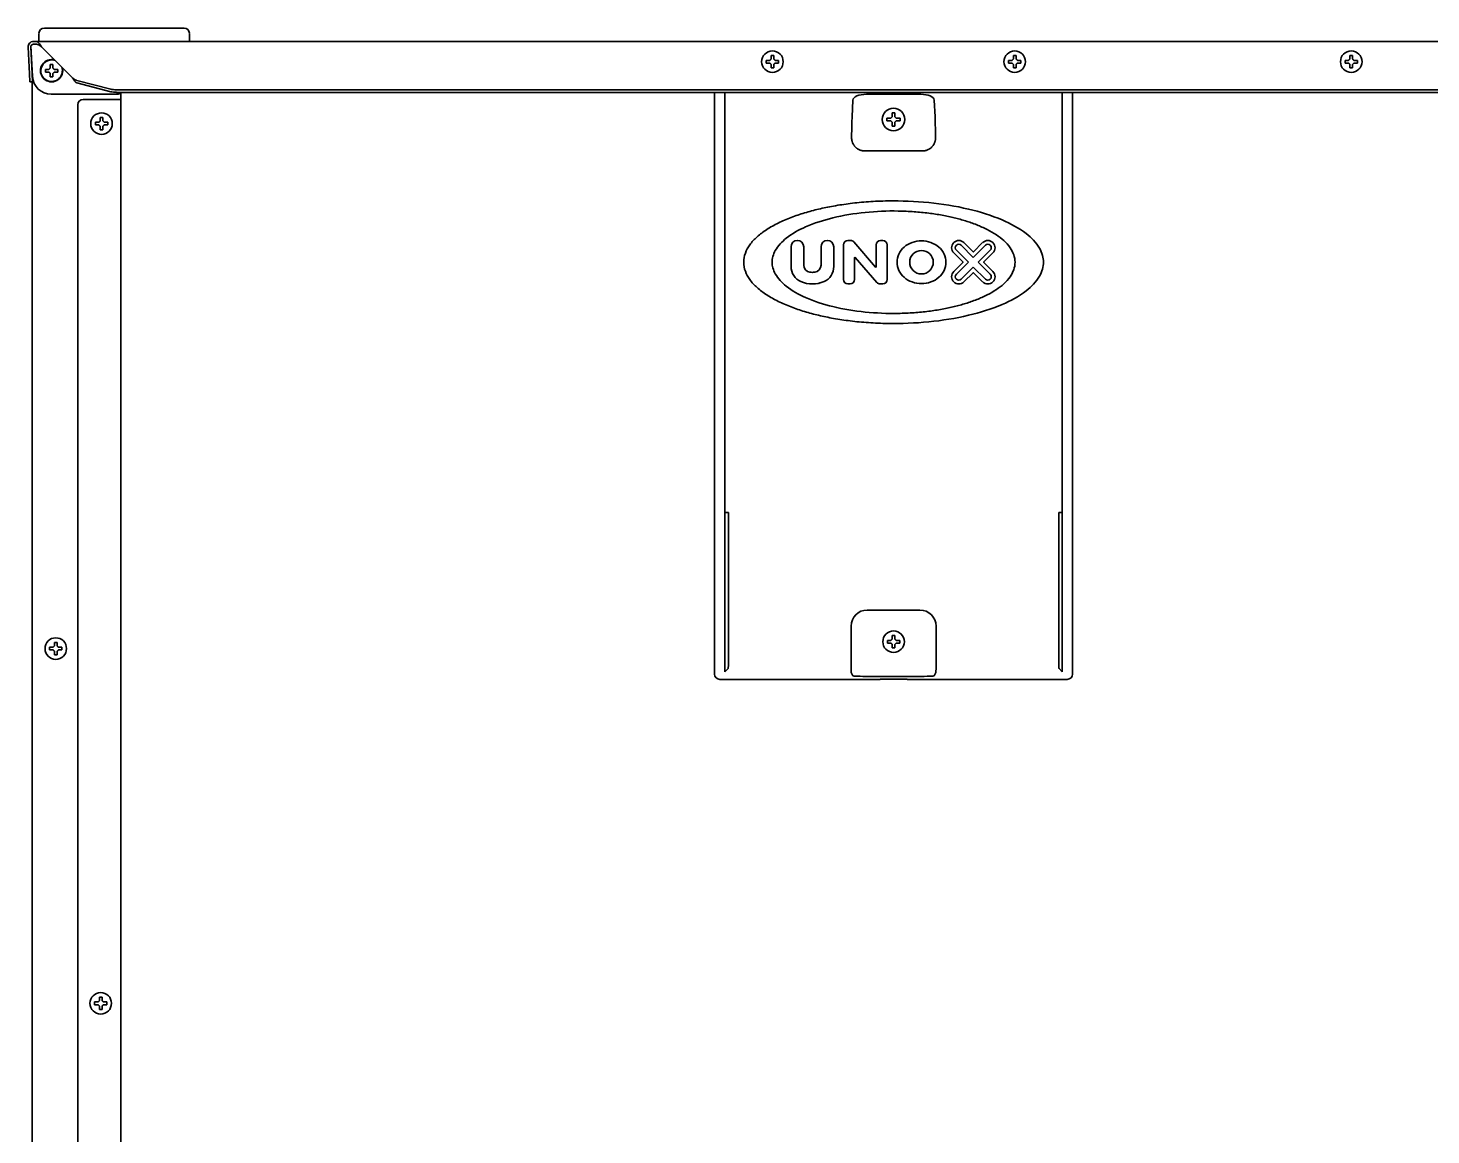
# Model space of a CAD drawing. Extents: x 5819 to 10669, y -850 to 3566.
# Drawn here: x 5819 to 6340, y 1682 to 2093 of the extents above; entities that cross this region are included whole.
import ezdxf

# ---------------------------------------------------------------- set-up
doc = ezdxf.new("R2010")
doc.units = 0
doc.header["$LTSCALE"] = 5
doc.layers.add('1', color=7, linetype='CONTINUOUS', true_color=0xffffff)

msp = doc.modelspace()

# ---------------------------------------------------------------- linework, layer by layer
at = {"layer": '1', "color": 7, "linetype": 'Continuous', "lineweight": 35}
for p, q in [((5823.07, 2088.33), (5823.13, 2091.36)), ((5825.13, 2093.33), (5830.12, 2093.33)), ((5830.12, 2093.33), (5872.02, 2093.33)), ((5872.02, 2093.33), (5877.02, 2093.33)), ((5879.02, 2091.36), (5879.07, 2088.33)), ((5819.08, 2086.22), (5819.59, 2076.32)), ((5820.07, 2086.27), (5820.59, 2076.37)), ((5820.13, 2086.66), (5820.72, 2075.37)), ((5822.07, 2088.33), (5821.07, 2088.33)), ((5822.07, 2087.33), (5821.07, 2087.33)), ((5822.07, 2088.33), (6679.07, 2088.33)), ((5835.54, 2074.86), (5824.07, 2086.33)), ((6093.27, 2080.83), (6093.27, 2081.33)), ((6093.27, 2080.33), (6093.27, 2080.83)), ((6097.87, 2081.33), (6097.87, 2080.83)), ((6097.87, 2080.83), (6097.87, 2080.33)), ((6183.27, 2080.83), (6183.27, 2081.33)), ((6183.27, 2080.33), (6183.27, 2080.83)), ((6187.87, 2081.33), (6187.87, 2080.83)), ((6187.87, 2080.83), (6187.87, 2080.33)), ((6308.27, 2080.83), (6308.27, 2081.33)), ((6308.27, 2080.33), (6308.27, 2080.83)), ((6312.87, 2081.33), (6312.87, 2080.83)), ((6312.87, 2080.83), (6312.87, 2080.33)), ((5819.75, 2073.33), (5819.59, 2076.32)), ((5820.59, 2076.37), (5820.75, 2073.38)), ((5825.52, 2077.48), (5825.52, 2077.98)), ((5825.52, 2076.98), (5825.52, 2077.48)), ((5830.12, 2077.98), (5830.12, 2077.48)), ((5830.12, 2077.48), (5830.12, 2076.98)), ((5819.75, 2073.33), (5820.75, 2073.38)), ((5820.57, 1373.93), (5820.57, 2073.36)), ((5837.2, 2073.89), (5849.79, 2070.64)), ((5837.2, 2072.93), (5849.79, 2069.67)), ((5851.91, 2070.41), (6649.23, 2070.41)), ((5851.91, 2069.44), (6649.23, 2069.44)), ((5853.57, 2069.44), (5853.57, 1394.13)), ((6074.07, 2069.44), (6074.07, 1853.32)), ((6077.92, 2069.44), (6077.92, 1913.39)), ((6203.23, 2069.44), (6203.23, 1913.39)), ((6207.07, 2069.44), (6207.07, 1853.32)), ((5827.7, 2068.73), (5852.08, 2068.73)), ((5837.57, 1396.13), (5837.57, 2064.83)), ((5839.57, 2066.83), (5852.57, 2066.83)), ((5853.57, 2066.83), (5852.57, 2066.83)), ((6125.17, 2060.37), (6125.47, 2066.57)), ((6150.68, 2068.71), (6130.47, 2068.71)), ((6155.68, 2066.57), (6155.97, 2060.37)), ((6138.07, 2059.83), (6139.57, 2059.83)), ((6138.07, 2059.33), (6138.07, 2059.83)), ((6138.07, 2058.83), (6138.07, 2059.33)), ((6139.57, 2058.83), (6138.07, 2058.83)), ((6139.57, 2059.83), (6140.07, 2060.33)), ((6140.07, 2058.33), (6139.57, 2058.83)), ((6140.07, 2060.33), (6140.07, 2061.83)), ((6140.07, 2061.83), (6141.07, 2061.83)), ((6141.07, 2061.83), (6141.07, 2060.33)), ((6141.07, 2060.33), (6141.57, 2059.83)), ((6141.57, 2058.83), (6141.07, 2058.33)), ((6141.57, 2059.83), (6143.07, 2059.83)), ((6143.07, 2058.83), (6141.57, 2058.83)), ((6143.07, 2059.83), (6143.07, 2059.33)), ((6143.07, 2059.33), (6143.07, 2058.83)), ((5844.07, 2057.83), (5844.07, 2058.33)), ((5844.07, 2057.33), (5844.07, 2057.83)), ((5848.67, 2058.33), (5848.67, 2057.83)), ((5848.67, 2057.83), (5848.67, 2057.33)), ((6140.07, 2056.83), (6140.07, 2058.33)), ((6141.07, 2056.83), (6140.07, 2056.83)), ((6141.07, 2058.33), (6141.07, 2056.83)), ((6151.25, 2047.65), (6129.9, 2047.65)), ((6102.48, 2012.05), (6102.48, 2004.7)), ((6107.19, 2005.29), (6107.19, 2012.05)), ((6113.65, 2012.05), (6113.65, 2005.29)), ((6118.36, 2004.7), (6118.36, 2012.05)), ((6122, 2012.79), (6122, 1999.87)), ((6124.55, 2014.4), (6123.61, 2014.4)), ((6133.88, 2004.52), (6125.77, 2013.85)), ((6134.11, 2012.79), (6134.11, 2004.61)), ((6136.53, 2014.4), (6135.73, 2014.4)), ((6138.15, 1999.87), (6138.15, 2012.79)), ((6165.71, 2012.62), (6170.18, 2008.14)), ((6170.09, 2010.23), (6166.7, 2013.61)), ((6170.18, 2008.14), (6174.66, 2012.62)), ((6173.66, 2013.61), (6170.28, 2010.23)), ((6126.04, 1999.87), (6126.04, 2008.05)), ((6126.27, 2008.14), (6134.38, 1998.81)), ((6162.9, 2009.81), (6166.28, 2006.42)), ((6168.37, 2006.33), (6163.89, 2010.8)), ((6163.89, 2001.85), (6168.37, 2006.33)), ((6176.48, 2010.8), (6172, 2006.33)), ((6172, 2006.33), (6176.48, 2001.85)), ((6174.09, 2006.42), (6177.47, 2009.81)), ((6166.28, 2006.23), (6162.9, 2002.85)), ((6170.18, 2004.51), (6165.71, 2000.03)), ((6166.7, 1999.04), (6170.09, 2002.42)), ((6174.66, 2000.03), (6170.18, 2004.51)), ((6170.28, 2002.42), (6173.66, 1999.04)), ((6177.47, 2002.85), (6174.09, 2006.23)), ((6123.61, 1998.25), (6124.42, 1998.25)), ((6135.6, 1998.25), (6136.53, 1998.25)), ((6077.92, 1913.39), (6077.92, 1854.17)), ((6079.23, 1913.39), (6077.92, 1913.39)), ((6079.23, 1858.87), (6079.23, 1913.39)), ((6201.91, 1858.87), (6201.91, 1913.39)), ((6201.91, 1913.39), (6203.23, 1913.39)), ((6203.23, 1913.39), (6203.23, 1854.17)), ((6130.79, 1877.11), (6150.36, 1877.11)), ((6124.79, 1858.87), (6124.79, 1871.11)), ((6156.36, 1871.11), (6156.36, 1858.87)), ((6138.27, 1865.33), (6138.27, 1865.83)), ((6142.87, 1865.83), (6142.87, 1865.33)), ((5827.07, 1862.78), (5827.07, 1863.28)), ((5827.07, 1862.28), (5827.07, 1862.78)), ((5831.67, 1863.28), (5831.67, 1862.78)), ((5831.67, 1862.78), (5831.67, 1862.28)), ((6138.27, 1864.83), (6138.27, 1865.33)), ((6142.87, 1865.33), (6142.87, 1864.83)), ((6077.92, 1854.17), (6079.11, 1855.37)), ((6203.23, 1854.17), (6202.03, 1855.37)), ((6134.24, 1851.33), (6076.07, 1851.33)), ((6125.47, 1852.67), (6124.87, 1853.87)), ((6149.68, 1852.43), (6131.47, 1852.43)), ((6144.07, 1851.4), (6137.07, 1851.4)), ((6205.07, 1851.33), (6146.9, 1851.33)), ((6156.27, 1853.87), (6155.68, 1852.67)), ((5843.77, 1730.98), (5843.77, 1731.48)), ((5843.77, 1730.48), (5843.77, 1730.98)), ((5848.37, 1731.48), (5848.37, 1730.98)), ((5848.37, 1730.98), (5848.37, 1730.48))]:
    msp.add_line(p, q, dxfattribs=at)
for centre, radius in [((6095.57, 2080.83), 4), ((6185.57, 2080.83), 4), ((6310.57, 2080.83), 4), ((5846.37, 2057.83), 4), ((6150.94, 2006.33), 4.37), ((5829.37, 1862.78), 4), ((6140.57, 1865.33), 4), ((5846.07, 1730.98), 4)]:
    msp.add_circle(centre, radius, dxfattribs=at)
for centre, radius, start, end in [((5825.13, 2091.33), 2, 90, 179), ((5877.02, 2091.33), 2, 1, 90), ((5821.07, 2086.33), 2, 90, 183), ((5821.07, 2086.33), 1, 90, 183), ((5827.82, 2077.48), 4.13, 74.0475, 0), ((5827.82, 2077.48), 4, 70.6332, 180), ((5827.82, 2077.48), 4, 180, 19.3612), ((5827.82, 2077.48), 4.13, 0, 15.9581), ((5839.57, 2064.83), 2, 90, 180), ((6140.57, 2059.33), 4.2, 0, 180), ((6140.57, 2059.33), 4.2, 180, 0), ((6104.84, 2012.05), 2.36, 0, 180), ((6116.01, 2012.05), 2.36, 0, 180), ((6123.61, 2012.79), 1.62, 90, 180), ((6124.55, 2012.79), 1.62, 41, 90), ((6135.73, 2012.79), 1.62, 90, 180), ((6136.53, 2012.79), 1.62, 0, 90), ((6164.8, 2011.71), 2.69, 45, 225), ((6164.8, 2011.71), 1.29, 45, 225), ((6175.57, 2011.71), 2.69, 315, 135), ((6175.57, 2011.71), 1.29, 315, 135), ((6126.17, 2008.05), 0.135, 41, 180), ((6166.19, 2006.33), 0.135, 315, 45), ((6170.18, 2010.32), 0.135, 225, 315), ((6174.18, 2006.33), 0.135, 135, 225), ((6108.54, 2004.7), 6.06, 180, 246.4218), ((6109.88, 2005.29), 2.69, 180, 262.3377), ((6110.42, 2009.29), 6.73, 262.3377, 277.6623), ((6110.96, 2005.29), 2.69, 277.6623, 0), ((6112.31, 2004.7), 6.06, 293.5782, 0), ((6133.98, 2004.61), 0.135, 221, 0), ((6164.8, 2000.94), 2.69, 135, 315), ((6164.8, 2000.94), 1.29, 135, 315), ((6170.18, 2002.33), 0.135, 45, 135), ((6175.57, 2000.94), 2.69, 225, 45), ((6175.57, 2000.94), 1.29, 225, 45), ((6110.42, 2009.02), 10.77, 246.4218, 293.5782), ((6123.61, 1999.87), 1.62, 180, 270), ((6124.42, 1999.87), 1.62, 270, 0), ((6135.6, 1999.87), 1.62, 221, 270), ((6136.53, 1999.87), 1.62, 270, 0)]:
    msp.add_arc(centre, radius, start, end, dxfattribs=at)
for centre, major_axis, ratio, start_param, end_param in [((5827.71, 2075.75), (2.31, 6.64), 0.995739, 1.958905, 3.474527), ((5851.91, 2071.19), (3, 0), 0.258819, 3.926991, 4.712389), ((5851.91, 2070.22), (-3, 0), 0.258819, 0.785398, 1.570796), ((5852.07, 2070.73), (-1.42, 1.42), 0.992433, 2.359993, 3.233014), ((6130.47, 2066.53), (5, 0), 0.436764, 1.570796, 3.124139), ((6150.68, 2066.53), (-5, 0), 0.436764, 3.159046, 4.712389), ((6125.35, 2033.12), (0, 29), 0.017455, 0.349066, 0.828488), ((6155.8, 2033.12), (0, 29), 0.017455, -0.828488, -0.349066), ((6130.79, 1871.11), (-4.24, 4.24), 0.999594, -0.785246, 0.785246), ((6150.36, 1871.11), (4.24, 4.24), 0.999594, 5.497939, 7.068431), ((6124.87, 1858.87), (0, 5), 0.017455, 1.570796, 3.106686), ((6156.27, 1858.87), (0, 5), 0.017455, 3.176499, 4.712389), ((6202.04, 1858.87), (0, 3.5), 0.034921, 1.570796, 3.106686), ((6076.07, 1853.33), (1.42, 1.42), 0.998783, 2.356803, 3.926382), ((6131.47, 1852.68), (-6, 0), 0.040741, 0.017453, 1.570796), ((6134.24, 1851.38), (1.5, 0), 0.034921, 4.712389, 5.943348), ((6137.07, 1851.34), (1.5, 0), 0.034921, 1.570796, 2.801756), ((6144.07, 1851.34), (-1.5, 0), 0.034921, 3.48143, 4.712389), ((6146.9, 1851.38), (-1.5, 0), 0.034921, 0.339837, 1.570796), ((6149.68, 1852.68), (6, 0), 0.040741, 4.712389, 6.265732), ((6205.07, 1853.33), (-1.42, 1.42), 0.998783, 2.356803, 3.926382)]:
    msp.add_ellipse(centre, major_axis=major_axis, ratio=ratio, start_param=start_param, end_param=end_param, dxfattribs=at)
at = {"layer": '1', "color": 7, "linetype": 'Continuous', "lineweight": 35, "extrusion": (0, 0, -1)}
msp.add_ellipse((6079.11, 1858.87), major_axis=(0, 3.5), ratio=0.034921, start_param=1.570796, end_param=3.106686, dxfattribs=at)
at = {"layer": '1', "color": 7, "linetype": 'Continuous', "lineweight": 35}
for points in [[(5824.07, 2086.33), (5823.91, 2086.59), (5823.57, 2087.11), (5823.07, 2087.78), (5822.57, 2088.22), (5822.24, 2088.33), (5822.07, 2088.33)], [(5824.07, 2086.33), (5824.01, 2086.38), (5823.87, 2086.48), (5823.67, 2086.64), (5823.47, 2086.78), (5823.27, 2086.92), (5823.07, 2087.04), (5822.87, 2087.14), (5822.67, 2087.22), (5822.47, 2087.28), (5822.27, 2087.32), (5822.14, 2087.33), (5822.07, 2087.33)], [(5827.32, 2078.48), (5827.32, 2078.53), (5827.32, 2078.64), (5827.32, 2078.8), (5827.32, 2078.96), (5827.32, 2079.11), (5827.32, 2079.27), (5827.32, 2079.42), (5827.32, 2079.59), (5827.32, 2079.71), (5827.32, 2079.78)], [(5827.32, 2079.78), (5827.49, 2079.78), (5827.82, 2079.78), (5828.16, 2079.78), (5828.32, 2079.78)], [(6094.57, 2080.33), (6094.52, 2080.33), (6094.41, 2080.33), (6094.25, 2080.33), (6094.09, 2080.33), (6093.93, 2080.33), (6093.78, 2080.33), (6093.63, 2080.33), (6093.46, 2080.33), (6093.34, 2080.33), (6093.27, 2080.33)], [(6094.57, 2081.33), (6094.6, 2081.35), (6094.64, 2081.4), (6094.72, 2081.47), (6094.79, 2081.54), (6094.86, 2081.61), (6094.93, 2081.68), (6095, 2081.75), (6095.05, 2081.8), (6095.07, 2081.83)], [(6095.07, 2079.83), (6095.05, 2079.85), (6095, 2079.9), (6094.92, 2079.98), (6094.85, 2080.05), (6094.78, 2080.12), (6094.71, 2080.19), (6094.64, 2080.26), (6094.6, 2080.3), (6094.57, 2080.33)], [(6095.07, 2081.83), (6095.07, 2081.88), (6095.07, 2081.99), (6095.07, 2082.15), (6095.07, 2082.31), (6095.07, 2082.46), (6095.07, 2082.62), (6095.07, 2082.77), (6095.07, 2082.94), (6095.07, 2083.06), (6095.07, 2083.13)], [(6095.07, 2083.13), (6095.24, 2083.13), (6095.57, 2083.13), (6095.91, 2083.13), (6096.07, 2083.13)], [(6096.07, 2081.83), (6096.1, 2081.8), (6096.15, 2081.75), (6096.22, 2081.68), (6096.3, 2081.6), (6096.37, 2081.53), (6096.43, 2081.46), (6096.5, 2081.4), (6096.55, 2081.35), (6096.57, 2081.33)], [(6096.57, 2080.33), (6096.55, 2080.3), (6096.5, 2080.25), (6096.43, 2080.18), (6096.36, 2080.11), (6096.29, 2080.04), (6096.22, 2079.97), (6096.14, 2079.9), (6096.1, 2079.85), (6096.07, 2079.83)], [(6096.07, 2079.83), (6096.07, 2079.77), (6096.07, 2079.66), (6096.07, 2079.5), (6096.07, 2079.34), (6096.07, 2079.19), (6096.07, 2079.04), (6096.07, 2078.88), (6096.07, 2078.71), (6096.07, 2078.59), (6096.07, 2078.53)], [(6096.57, 2081.33), (6096.63, 2081.33), (6096.74, 2081.33), (6096.9, 2081.33), (6097.06, 2081.33), (6097.21, 2081.33), (6097.36, 2081.33), (6097.52, 2081.33), (6097.69, 2081.33), (6097.81, 2081.33), (6097.87, 2081.33)], [(6184.57, 2080.33), (6184.52, 2080.33), (6184.41, 2080.33), (6184.25, 2080.33), (6184.09, 2080.33), (6183.93, 2080.33), (6183.78, 2080.33), (6183.63, 2080.33), (6183.46, 2080.33), (6183.34, 2080.33), (6183.27, 2080.33)], [(6184.57, 2081.33), (6184.6, 2081.35), (6184.64, 2081.4), (6184.72, 2081.47), (6184.79, 2081.54), (6184.86, 2081.61), (6184.93, 2081.68), (6185, 2081.75), (6185.05, 2081.8), (6185.07, 2081.83)], [(6185.07, 2079.83), (6185.05, 2079.85), (6185, 2079.9), (6184.92, 2079.98), (6184.85, 2080.05), (6184.78, 2080.12), (6184.71, 2080.19), (6184.64, 2080.26), (6184.6, 2080.3), (6184.57, 2080.33)], [(6185.07, 2081.83), (6185.07, 2081.88), (6185.07, 2081.99), (6185.07, 2082.15), (6185.07, 2082.31), (6185.07, 2082.46), (6185.07, 2082.62), (6185.07, 2082.77), (6185.07, 2082.94), (6185.07, 2083.06), (6185.07, 2083.13)], [(6185.07, 2083.13), (6185.24, 2083.13), (6185.57, 2083.13), (6185.91, 2083.13), (6186.07, 2083.13)], [(6186.07, 2081.83), (6186.1, 2081.8), (6186.15, 2081.75), (6186.22, 2081.68), (6186.3, 2081.6), (6186.37, 2081.53), (6186.43, 2081.46), (6186.5, 2081.4), (6186.55, 2081.35), (6186.57, 2081.33)], [(6186.57, 2080.33), (6186.55, 2080.3), (6186.5, 2080.25), (6186.43, 2080.18), (6186.36, 2080.11), (6186.29, 2080.04), (6186.22, 2079.97), (6186.14, 2079.9), (6186.1, 2079.85), (6186.07, 2079.83)], [(6186.07, 2079.83), (6186.07, 2079.77), (6186.07, 2079.66), (6186.07, 2079.5), (6186.07, 2079.34), (6186.07, 2079.19), (6186.07, 2079.04), (6186.07, 2078.88), (6186.07, 2078.71), (6186.07, 2078.59), (6186.07, 2078.53)], [(6186.57, 2081.33), (6186.63, 2081.33), (6186.74, 2081.33), (6186.9, 2081.33), (6187.06, 2081.33), (6187.21, 2081.33), (6187.36, 2081.33), (6187.52, 2081.33), (6187.69, 2081.33), (6187.81, 2081.33), (6187.87, 2081.33)], [(6309.57, 2080.33), (6309.52, 2080.33), (6309.41, 2080.33), (6309.25, 2080.33), (6309.09, 2080.33), (6308.93, 2080.33), (6308.78, 2080.33), (6308.63, 2080.33), (6308.46, 2080.33), (6308.34, 2080.33), (6308.27, 2080.33)], [(6309.57, 2081.33), (6309.6, 2081.35), (6309.64, 2081.4), (6309.72, 2081.47), (6309.79, 2081.54), (6309.86, 2081.61), (6309.93, 2081.68), (6310, 2081.75), (6310.05, 2081.8), (6310.07, 2081.83)], [(6310.07, 2079.83), (6310.05, 2079.85), (6310, 2079.9), (6309.92, 2079.98), (6309.85, 2080.05), (6309.78, 2080.12), (6309.71, 2080.19), (6309.64, 2080.26), (6309.6, 2080.3), (6309.57, 2080.33)], [(6310.07, 2081.83), (6310.07, 2081.88), (6310.07, 2081.99), (6310.07, 2082.15), (6310.07, 2082.31), (6310.07, 2082.46), (6310.07, 2082.62), (6310.07, 2082.77), (6310.07, 2082.94), (6310.07, 2083.06), (6310.07, 2083.13)], [(6310.07, 2083.13), (6310.24, 2083.13), (6310.57, 2083.13), (6310.91, 2083.13), (6311.07, 2083.13)], [(6311.07, 2081.83), (6311.1, 2081.8), (6311.15, 2081.75), (6311.22, 2081.68), (6311.3, 2081.6), (6311.37, 2081.53), (6311.43, 2081.46), (6311.5, 2081.4), (6311.55, 2081.35), (6311.57, 2081.33)], [(6311.57, 2080.33), (6311.55, 2080.3), (6311.5, 2080.25), (6311.43, 2080.18), (6311.36, 2080.11), (6311.29, 2080.04), (6311.22, 2079.97), (6311.14, 2079.9), (6311.1, 2079.85), (6311.07, 2079.83)], [(6311.07, 2079.83), (6311.07, 2079.77), (6311.07, 2079.66), (6311.07, 2079.5), (6311.07, 2079.34), (6311.07, 2079.19), (6311.07, 2079.04), (6311.07, 2078.88), (6311.07, 2078.71), (6311.07, 2078.59), (6311.07, 2078.53)], [(6311.57, 2081.33), (6311.63, 2081.33), (6311.74, 2081.33), (6311.9, 2081.33), (6312.06, 2081.33), (6312.21, 2081.33), (6312.36, 2081.33), (6312.52, 2081.33), (6312.69, 2081.33), (6312.81, 2081.33), (6312.87, 2081.33)], [(5826.82, 2076.98), (5826.77, 2076.98), (5826.66, 2076.98), (5826.5, 2076.98), (5826.34, 2076.98), (5826.18, 2076.98), (5826.03, 2076.98), (5825.88, 2076.98), (5825.71, 2076.98), (5825.59, 2076.98), (5825.52, 2076.98)], [(5826.82, 2077.98), (5826.85, 2078), (5826.89, 2078.05), (5826.97, 2078.12), (5827.04, 2078.19), (5827.11, 2078.26), (5827.18, 2078.33), (5827.25, 2078.4), (5827.3, 2078.45), (5827.32, 2078.48)], [(5827.32, 2076.48), (5827.3, 2076.5), (5827.25, 2076.55), (5827.17, 2076.63), (5827.1, 2076.7), (5827.03, 2076.77), (5826.96, 2076.84), (5826.89, 2076.91), (5826.85, 2076.95), (5826.82, 2076.98)], [(5828.32, 2075.18), (5828.16, 2075.18), (5827.82, 2075.18), (5827.49, 2075.18), (5827.32, 2075.18)], [(5828.32, 2078.48), (5828.35, 2078.45), (5828.4, 2078.4), (5828.47, 2078.33), (5828.55, 2078.25), (5828.62, 2078.18), (5828.68, 2078.11), (5828.75, 2078.05), (5828.8, 2078), (5828.82, 2077.98)], [(5828.82, 2076.98), (5828.8, 2076.95), (5828.75, 2076.9), (5828.68, 2076.83), (5828.61, 2076.76), (5828.54, 2076.69), (5828.47, 2076.62), (5828.39, 2076.55), (5828.35, 2076.5), (5828.32, 2076.48)], [(5828.32, 2076.48), (5828.32, 2076.42), (5828.32, 2076.31), (5828.32, 2076.15), (5828.32, 2075.99), (5828.32, 2075.84), (5828.32, 2075.69), (5828.32, 2075.53), (5828.32, 2075.36), (5828.32, 2075.24), (5828.32, 2075.18)], [(5828.82, 2077.98), (5828.88, 2077.98), (5828.99, 2077.98), (5829.15, 2077.98), (5829.31, 2077.98), (5829.46, 2077.98), (5829.61, 2077.98), (5829.77, 2077.98), (5829.94, 2077.98), (5830.06, 2077.98), (5830.12, 2077.98)], [(5835.54, 2074.86), (5835.58, 2074.79), (5835.68, 2074.64), (5835.82, 2074.43), (5835.96, 2074.22), (5836.09, 2074.01), (5836.23, 2073.82), (5836.37, 2073.64), (5836.51, 2073.47), (5836.65, 2073.33), (5836.79, 2073.19), (5836.93, 2073.08), (5837.07, 2072.99), (5837.16, 2072.95), (5837.2, 2072.93)], [(5835.54, 2074.86), (5835.6, 2074.81), (5835.72, 2074.72), (5835.91, 2074.57), (5836.09, 2074.44), (5836.28, 2074.31), (5836.46, 2074.19), (5836.65, 2074.09), (5836.83, 2074.01), (5837.02, 2073.94), (5837.14, 2073.91), (5837.2, 2073.89)], [(6096.07, 2078.53), (6095.91, 2078.53), (6095.57, 2078.53), (6095.24, 2078.53), (6095.07, 2078.53)], [(6186.07, 2078.53), (6185.91, 2078.53), (6185.57, 2078.53), (6185.24, 2078.53), (6185.07, 2078.53)], [(6311.07, 2078.53), (6310.91, 2078.53), (6310.57, 2078.53), (6310.24, 2078.53), (6310.07, 2078.53)], [(5845.37, 2058.33), (5845.4, 2058.35), (5845.44, 2058.4), (5845.52, 2058.47), (5845.59, 2058.54), (5845.66, 2058.61), (5845.73, 2058.68), (5845.8, 2058.75), (5845.85, 2058.8), (5845.87, 2058.83)], [(5845.87, 2058.83), (5845.87, 2058.88), (5845.87, 2058.99), (5845.87, 2059.15), (5845.87, 2059.31), (5845.87, 2059.46), (5845.87, 2059.62), (5845.87, 2059.77), (5845.87, 2059.94), (5845.87, 2060.06), (5845.87, 2060.13)], [(5845.87, 2060.13), (5846.04, 2060.13), (5846.37, 2060.13), (5846.71, 2060.13), (5846.87, 2060.13)], [(5846.87, 2058.83), (5846.9, 2058.8), (5846.95, 2058.75), (5847.02, 2058.68), (5847.1, 2058.6), (5847.17, 2058.53), (5847.23, 2058.46), (5847.3, 2058.4), (5847.35, 2058.35), (5847.37, 2058.33)], [(5845.37, 2057.33), (5845.32, 2057.33), (5845.21, 2057.33), (5845.05, 2057.33), (5844.89, 2057.33), (5844.73, 2057.33), (5844.58, 2057.33), (5844.43, 2057.33), (5844.26, 2057.33), (5844.14, 2057.33), (5844.07, 2057.33)], [(5845.87, 2056.83), (5845.85, 2056.85), (5845.8, 2056.9), (5845.72, 2056.98), (5845.65, 2057.05), (5845.58, 2057.12), (5845.51, 2057.19), (5845.44, 2057.26), (5845.4, 2057.3), (5845.37, 2057.33)], [(5846.87, 2055.53), (5846.71, 2055.53), (5846.37, 2055.53), (5846.04, 2055.53), (5845.87, 2055.53)], [(5847.37, 2057.33), (5847.35, 2057.3), (5847.3, 2057.25), (5847.23, 2057.18), (5847.16, 2057.11), (5847.09, 2057.04), (5847.02, 2056.97), (5846.94, 2056.9), (5846.9, 2056.85), (5846.87, 2056.83)], [(5846.87, 2056.83), (5846.87, 2056.77), (5846.87, 2056.66), (5846.87, 2056.5), (5846.87, 2056.34), (5846.87, 2056.19), (5846.87, 2056.04), (5846.87, 2055.88), (5846.87, 2055.71), (5846.87, 2055.59), (5846.87, 2055.53)], [(5847.37, 2058.33), (5847.43, 2058.33), (5847.54, 2058.33), (5847.7, 2058.33), (5847.86, 2058.33), (5848.01, 2058.33), (5848.16, 2058.33), (5848.32, 2058.33), (5848.49, 2058.33), (5848.61, 2058.33), (5848.67, 2058.33)], [(6139.57, 1865.83), (6139.6, 1865.85), (6139.64, 1865.9), (6139.72, 1865.97), (6139.79, 1866.04), (6139.86, 1866.11), (6139.93, 1866.18), (6140, 1866.25), (6140.05, 1866.3), (6140.07, 1866.33)], [(6140.07, 1866.33), (6140.07, 1866.38), (6140.07, 1866.49), (6140.07, 1866.65), (6140.07, 1866.81), (6140.07, 1866.96), (6140.07, 1867.12), (6140.07, 1867.27), (6140.07, 1867.44), (6140.07, 1867.56), (6140.07, 1867.63)], [(6140.07, 1867.63), (6140.24, 1867.63), (6140.57, 1867.63), (6140.91, 1867.63), (6141.07, 1867.63)], [(6141.07, 1866.33), (6141.1, 1866.3), (6141.15, 1866.25), (6141.22, 1866.18), (6141.3, 1866.1), (6141.37, 1866.03), (6141.43, 1865.96), (6141.5, 1865.9), (6141.55, 1865.85), (6141.57, 1865.83)], [(6141.57, 1865.83), (6141.63, 1865.83), (6141.74, 1865.83), (6141.9, 1865.83), (6142.06, 1865.83), (6142.21, 1865.83), (6142.36, 1865.83), (6142.52, 1865.83), (6142.69, 1865.83), (6142.81, 1865.83), (6142.87, 1865.83)], [(5828.37, 1862.28), (5828.32, 1862.28), (5828.21, 1862.28), (5828.05, 1862.28), (5827.89, 1862.28), (5827.73, 1862.28), (5827.58, 1862.28), (5827.43, 1862.28), (5827.26, 1862.28), (5827.14, 1862.28), (5827.07, 1862.28)], [(5828.37, 1863.28), (5828.4, 1863.3), (5828.44, 1863.35), (5828.52, 1863.42), (5828.59, 1863.49), (5828.66, 1863.56), (5828.73, 1863.63), (5828.8, 1863.7), (5828.85, 1863.75), (5828.87, 1863.78)], [(5828.87, 1861.78), (5828.85, 1861.8), (5828.8, 1861.85), (5828.72, 1861.93), (5828.65, 1862), (5828.58, 1862.07), (5828.51, 1862.14), (5828.44, 1862.21), (5828.4, 1862.25), (5828.37, 1862.28)], [(5828.87, 1863.78), (5828.87, 1863.83), (5828.87, 1863.94), (5828.87, 1864.1), (5828.87, 1864.26), (5828.87, 1864.41), (5828.87, 1864.57), (5828.87, 1864.72), (5828.87, 1864.89), (5828.87, 1865.01), (5828.87, 1865.08)], [(5828.87, 1865.08), (5829.04, 1865.08), (5829.37, 1865.08), (5829.71, 1865.08), (5829.87, 1865.08)], [(5829.87, 1860.48), (5829.71, 1860.48), (5829.37, 1860.48), (5829.04, 1860.48), (5828.87, 1860.48)], [(5829.87, 1863.78), (5829.9, 1863.75), (5829.95, 1863.7), (5830.02, 1863.63), (5830.1, 1863.55), (5830.17, 1863.48), (5830.23, 1863.41), (5830.3, 1863.35), (5830.35, 1863.3), (5830.37, 1863.28)], [(5830.37, 1862.28), (5830.35, 1862.25), (5830.3, 1862.2), (5830.23, 1862.13), (5830.16, 1862.06), (5830.09, 1861.99), (5830.02, 1861.92), (5829.94, 1861.85), (5829.9, 1861.8), (5829.87, 1861.78)], [(5829.87, 1861.78), (5829.87, 1861.72), (5829.87, 1861.61), (5829.87, 1861.45), (5829.87, 1861.29), (5829.87, 1861.14), (5829.87, 1860.99), (5829.87, 1860.83), (5829.87, 1860.66), (5829.87, 1860.54), (5829.87, 1860.48)], [(5830.37, 1863.28), (5830.43, 1863.28), (5830.54, 1863.28), (5830.7, 1863.28), (5830.86, 1863.28), (5831.01, 1863.28), (5831.16, 1863.28), (5831.32, 1863.28), (5831.49, 1863.28), (5831.61, 1863.28), (5831.67, 1863.28)], [(6139.57, 1864.83), (6139.52, 1864.83), (6139.41, 1864.83), (6139.25, 1864.83), (6139.09, 1864.83), (6138.93, 1864.83), (6138.78, 1864.83), (6138.63, 1864.83), (6138.46, 1864.83), (6138.34, 1864.83), (6138.27, 1864.83)], [(6140.07, 1864.33), (6140.05, 1864.35), (6140, 1864.4), (6139.92, 1864.48), (6139.85, 1864.55), (6139.78, 1864.62), (6139.71, 1864.69), (6139.64, 1864.76), (6139.6, 1864.8), (6139.57, 1864.83)], [(6141.07, 1863.03), (6140.91, 1863.03), (6140.57, 1863.03), (6140.24, 1863.03), (6140.07, 1863.03)], [(6141.57, 1864.83), (6141.55, 1864.8), (6141.5, 1864.75), (6141.43, 1864.68), (6141.36, 1864.61), (6141.29, 1864.54), (6141.22, 1864.47), (6141.14, 1864.4), (6141.1, 1864.35), (6141.07, 1864.33)], [(6141.07, 1864.33), (6141.07, 1864.27), (6141.07, 1864.16), (6141.07, 1864), (6141.07, 1863.84), (6141.07, 1863.69), (6141.07, 1863.54), (6141.07, 1863.38), (6141.07, 1863.21), (6141.07, 1863.09), (6141.07, 1863.03)], [(5845.07, 1730.48), (5845.02, 1730.48), (5844.91, 1730.48), (5844.75, 1730.48), (5844.59, 1730.48), (5844.43, 1730.48), (5844.28, 1730.48), (5844.13, 1730.48), (5843.96, 1730.48), (5843.84, 1730.48), (5843.77, 1730.48)], [(5845.07, 1731.48), (5845.1, 1731.5), (5845.14, 1731.55), (5845.22, 1731.62), (5845.29, 1731.69), (5845.36, 1731.76), (5845.43, 1731.83), (5845.5, 1731.9), (5845.55, 1731.95), (5845.57, 1731.98)], [(5845.57, 1729.98), (5845.55, 1730), (5845.5, 1730.05), (5845.42, 1730.13), (5845.35, 1730.2), (5845.28, 1730.27), (5845.21, 1730.34), (5845.14, 1730.41), (5845.1, 1730.45), (5845.07, 1730.48)], [(5845.57, 1731.98), (5845.57, 1732.03), (5845.57, 1732.14), (5845.57, 1732.3), (5845.57, 1732.46), (5845.57, 1732.61), (5845.57, 1732.77), (5845.57, 1732.92), (5845.57, 1733.09), (5845.57, 1733.21), (5845.57, 1733.28)], [(5845.57, 1733.28), (5845.74, 1733.28), (5846.07, 1733.28), (5846.41, 1733.28), (5846.57, 1733.28)], [(5846.57, 1731.98), (5846.6, 1731.95), (5846.65, 1731.9), (5846.72, 1731.83), (5846.8, 1731.75), (5846.87, 1731.68), (5846.93, 1731.61), (5847, 1731.55), (5847.05, 1731.5), (5847.07, 1731.48)], [(5847.07, 1730.48), (5847.05, 1730.45), (5847, 1730.4), (5846.93, 1730.33), (5846.86, 1730.26), (5846.79, 1730.19), (5846.72, 1730.12), (5846.64, 1730.05), (5846.6, 1730), (5846.57, 1729.98)], [(5847.07, 1731.48), (5847.13, 1731.48), (5847.24, 1731.48), (5847.4, 1731.48), (5847.56, 1731.48), (5847.71, 1731.48), (5847.86, 1731.48), (5848.02, 1731.48), (5848.19, 1731.48), (5848.31, 1731.48), (5848.37, 1731.48)], [(5846.57, 1728.68), (5846.41, 1728.68), (5846.07, 1728.68), (5845.74, 1728.68), (5845.57, 1728.68)], [(5846.57, 1729.98), (5846.57, 1729.92), (5846.57, 1729.81), (5846.57, 1729.65), (5846.57, 1729.49), (5846.57, 1729.34), (5846.57, 1729.19), (5846.57, 1729.03), (5846.57, 1728.86), (5846.57, 1728.74), (5846.57, 1728.68)]]:
    msp.add_open_spline(points, degree=3, dxfattribs=at)
for points, knots in [([(5828.32, 2079.78), (5828.32, 2079.57), (5828.32, 2079.36), (5828.32, 2079.04), (5828.32, 2078.93), (5828.32, 2078.7), (5828.32, 2078.59), (5828.32, 2078.48)], [0, 0, 0, 0, 0.5, 0.5, 0.75, 0.75, 1, 1, 1, 1]), ([(6093.27, 2081.33), (6093.48, 2081.33), (6093.69, 2081.33), (6094.01, 2081.33), (6094.12, 2081.33), (6094.34, 2081.33), (6094.46, 2081.33), (6094.57, 2081.33)], [0, 0, 0, 0, 0.5, 0.5, 0.75, 0.75, 1, 1, 1, 1]), ([(6095.07, 2078.53), (6095.07, 2078.73), (6095.07, 2078.94), (6095.07, 2079.26), (6095.07, 2079.37), (6095.07, 2079.6), (6095.07, 2079.71), (6095.07, 2079.83)], [0, 0, 0, 0, 0.5, 0.5, 0.75, 0.75, 1, 1, 1, 1]), ([(6096.07, 2083.13), (6096.07, 2082.92), (6096.07, 2082.71), (6096.07, 2082.39), (6096.07, 2082.28), (6096.07, 2082.05), (6096.07, 2081.94), (6096.07, 2081.83)], [0, 0, 0, 0, 0.5, 0.5, 0.75, 0.75, 1, 1, 1, 1]), ([(6097.87, 2080.33), (6097.67, 2080.33), (6097.46, 2080.33), (6097.14, 2080.33), (6097.03, 2080.33), (6096.8, 2080.33), (6096.69, 2080.33), (6096.57, 2080.33)], [0, 0, 0, 0, 0.5, 0.5, 0.75, 0.75, 1, 1, 1, 1]), ([(6183.27, 2081.33), (6183.48, 2081.33), (6183.69, 2081.33), (6184.01, 2081.33), (6184.12, 2081.33), (6184.34, 2081.33), (6184.46, 2081.33), (6184.57, 2081.33)], [0, 0, 0, 0, 0.5, 0.5, 0.75, 0.75, 1, 1, 1, 1]), ([(6185.07, 2078.53), (6185.07, 2078.73), (6185.07, 2078.94), (6185.07, 2079.26), (6185.07, 2079.37), (6185.07, 2079.6), (6185.07, 2079.71), (6185.07, 2079.83)], [0, 0, 0, 0, 0.5, 0.5, 0.75, 0.75, 1, 1, 1, 1]), ([(6186.07, 2083.13), (6186.07, 2082.92), (6186.07, 2082.71), (6186.07, 2082.39), (6186.07, 2082.28), (6186.07, 2082.05), (6186.07, 2081.94), (6186.07, 2081.83)], [0, 0, 0, 0, 0.5, 0.5, 0.75, 0.75, 1, 1, 1, 1]), ([(6187.87, 2080.33), (6187.67, 2080.33), (6187.46, 2080.33), (6187.14, 2080.33), (6187.03, 2080.33), (6186.8, 2080.33), (6186.69, 2080.33), (6186.57, 2080.33)], [0, 0, 0, 0, 0.5, 0.5, 0.75, 0.75, 1, 1, 1, 1]), ([(6308.27, 2081.33), (6308.48, 2081.33), (6308.69, 2081.33), (6309.01, 2081.33), (6309.12, 2081.33), (6309.34, 2081.33), (6309.46, 2081.33), (6309.57, 2081.33)], [0, 0, 0, 0, 0.5, 0.5, 0.75, 0.75, 1, 1, 1, 1]), ([(6310.07, 2078.53), (6310.07, 2078.73), (6310.07, 2078.94), (6310.07, 2079.26), (6310.07, 2079.37), (6310.07, 2079.6), (6310.07, 2079.71), (6310.07, 2079.83)], [0, 0, 0, 0, 0.5, 0.5, 0.75, 0.75, 1, 1, 1, 1]), ([(6311.07, 2083.13), (6311.07, 2082.92), (6311.07, 2082.71), (6311.07, 2082.39), (6311.07, 2082.28), (6311.07, 2082.05), (6311.07, 2081.94), (6311.07, 2081.83)], [0, 0, 0, 0, 0.5, 0.5, 0.75, 0.75, 1, 1, 1, 1]), ([(6312.87, 2080.33), (6312.67, 2080.33), (6312.46, 2080.33), (6312.14, 2080.33), (6312.03, 2080.33), (6311.8, 2080.33), (6311.69, 2080.33), (6311.57, 2080.33)], [0, 0, 0, 0, 0.5, 0.5, 0.75, 0.75, 1, 1, 1, 1]), ([(5825.52, 2077.98), (5825.73, 2077.98), (5825.94, 2077.98), (5826.26, 2077.98), (5826.37, 2077.98), (5826.59, 2077.98), (5826.71, 2077.98), (5826.82, 2077.98)], [0, 0, 0, 0, 0.5, 0.5, 0.75, 0.75, 1, 1, 1, 1]), ([(5827.32, 2075.18), (5827.32, 2075.38), (5827.32, 2075.59), (5827.32, 2075.91), (5827.32, 2076.02), (5827.32, 2076.25), (5827.32, 2076.36), (5827.32, 2076.48)], [0, 0, 0, 0, 0.5, 0.5, 0.75, 0.75, 1, 1, 1, 1]), ([(5830.12, 2076.98), (5829.92, 2076.98), (5829.71, 2076.98), (5829.39, 2076.98), (5829.28, 2076.98), (5829.05, 2076.98), (5828.94, 2076.98), (5828.82, 2076.98)], [0, 0, 0, 0, 0.5, 0.5, 0.75, 0.75, 1, 1, 1, 1]), ([(5846.87, 2060.13), (5846.87, 2059.92), (5846.87, 2059.71), (5846.87, 2059.39), (5846.87, 2059.28), (5846.87, 2059.05), (5846.87, 2058.94), (5846.87, 2058.83)], [0, 0, 0, 0, 0.5, 0.5, 0.75, 0.75, 1, 1, 1, 1]), ([(5844.07, 2058.33), (5844.28, 2058.33), (5844.49, 2058.33), (5844.81, 2058.33), (5844.92, 2058.33), (5845.14, 2058.33), (5845.26, 2058.33), (5845.37, 2058.33)], [0, 0, 0, 0, 0.5, 0.5, 0.75, 0.75, 1, 1, 1, 1]), ([(5845.87, 2055.53), (5845.87, 2055.73), (5845.87, 2055.94), (5845.87, 2056.26), (5845.87, 2056.37), (5845.87, 2056.6), (5845.87, 2056.71), (5845.87, 2056.83)], [0, 0, 0, 0, 0.5, 0.5, 0.75, 0.75, 1, 1, 1, 1]), ([(5848.67, 2057.33), (5848.47, 2057.33), (5848.26, 2057.33), (5847.94, 2057.33), (5847.83, 2057.33), (5847.6, 2057.33), (5847.49, 2057.33), (5847.37, 2057.33)], [0, 0, 0, 0, 0.5, 0.5, 0.75, 0.75, 1, 1, 1, 1]), ([(6129.9, 2047.65), (6129.85, 2047.65), (6129.8, 2047.65), (6129.7, 2047.65), (6129.56, 2047.66), (6129.41, 2047.67), (6129.13, 2047.71), (6128.94, 2047.74), (6128.66, 2047.81), (6128.57, 2047.83), (6128.43, 2047.87), (6128.39, 2047.89), (6128.3, 2047.92), (6128.25, 2047.93), (6128.03, 2048.01), (6127.86, 2048.09), (6127.53, 2048.25), (6127.37, 2048.34), (6127.18, 2048.47), (6127.14, 2048.49), (6127.07, 2048.55), (6126.96, 2048.62), (6126.85, 2048.7), (6126.65, 2048.87), (6126.52, 2048.99), (6126.29, 2049.23), (6126.17, 2049.35), (6126.04, 2049.51), (6126.02, 2049.55), (6125.97, 2049.61), (6125.94, 2049.65), (6125.87, 2049.74), (6125.83, 2049.81), (6125.7, 2050.01), (6125.62, 2050.15), (6125.47, 2050.42), (6125.41, 2050.56), (6125.32, 2050.76), (6125.3, 2050.83), (6125.26, 2050.94), (6125.25, 2050.97), (6125.22, 2051.04), (6125.21, 2051.08), (6125.16, 2051.25), (6125.12, 2051.39), (6125.06, 2051.66), (6125.04, 2051.8), (6124.98, 2052.2), (6124.97, 2052.46), (6124.97, 2052.73)], [0, 0, 0, 0, 0.015625, 0.015625, 0.03125, 0.0625, 0.0625, 0.125, 0.125, 0.15625, 0.15625, 0.171875, 0.171875, 0.1875, 0.1875, 0.25, 0.25, 0.3125, 0.3125, 0.328125, 0.328125, 0.34375, 0.375, 0.375, 0.4375, 0.4375, 0.5, 0.5, 0.515625, 0.515625, 0.53125, 0.53125, 0.5625, 0.5625, 0.625, 0.625, 0.6875, 0.6875, 0.71875, 0.71875, 0.734375, 0.734375, 0.75, 0.75, 0.8125, 0.8125, 0.875, 0.875, 1, 1, 1, 1]), ([(6156.17, 2052.73), (6156.17, 2052.66), (6156.17, 2052.59), (6156.17, 2052.46), (6156.17, 2052.4), (6156.16, 2052.2), (6156.14, 2052.06), (6156.11, 2051.8), (6156.08, 2051.66), (6156.02, 2051.39), (6155.99, 2051.25), (6155.92, 2051.04), (6155.9, 2050.97), (6155.86, 2050.87), (6155.85, 2050.84), (6155.82, 2050.77), (6155.81, 2050.73), (6155.74, 2050.56), (6155.67, 2050.42), (6155.53, 2050.15), (6155.45, 2050.01), (6155.28, 2049.75), (6155.18, 2049.61), (6155.05, 2049.45), (6155.03, 2049.42), (6154.97, 2049.36), (6154.94, 2049.32), (6154.86, 2049.23), (6154.8, 2049.17), (6154.62, 2048.99), (6154.49, 2048.87), (6154.22, 2048.65), (6154.08, 2048.54), (6153.91, 2048.43), (6153.89, 2048.42), (6153.85, 2048.4), (6153.83, 2048.38), (6153.77, 2048.35), (6153.65, 2048.28), (6153.53, 2048.21), (6153.29, 2048.09), (6153.12, 2048.02), (6152.77, 2047.89), (6152.58, 2047.83), (6152.35, 2047.78), (6152.3, 2047.76), (6152.21, 2047.75), (6152.07, 2047.72), (6151.92, 2047.7), (6151.64, 2047.66), (6151.44, 2047.65), (6151.25, 2047.65)], [0, 0, 0, 0, 0.03125, 0.03125, 0.0625, 0.0625, 0.125, 0.125, 0.1875, 0.1875, 0.25, 0.25, 0.28125, 0.28125, 0.296875, 0.296875, 0.3125, 0.3125, 0.375, 0.375, 0.4375, 0.4375, 0.5, 0.5, 0.515625, 0.515625, 0.53125, 0.53125, 0.5625, 0.5625, 0.625, 0.625, 0.6875, 0.6875, 0.695313, 0.695313, 0.703125, 0.703125, 0.71875, 0.75, 0.75, 0.8125, 0.8125, 0.875, 0.875, 0.890625, 0.890625, 0.90625, 0.9375, 0.9375, 1, 1, 1, 1]), ([(6196.26, 2006.33), (6196.26, 2007.18), (6196, 2009), (6194.28, 2012.96), (6189.29, 2017.91), (6180.17, 2022.74), (6167.89, 2026.52), (6153.59, 2028.77), (6141.09, 2029.27), (6131.35, 2028.86), (6124.62, 2028.21), (6119.37, 2027.42), (6115.47, 2026.67), (6112.75, 2026.07), (6110.12, 2025.41), (6106.68, 2024.44), (6102.5, 2023.03), (6097.77, 2020.99), (6093.51, 2018.63), (6089.91, 2015.94), (6086.38, 2012.23), (6084.89, 2008.61), (6084.89, 2006.33)], [0, 0, 0, 0, 0.019941, 0.042354, 0.099604, 0.179479, 0.281703, 0.398223, 0.516716, 0.573001, 0.625808, 0.674436, 0.697057, 0.718516, 0.739445, 0.760411, 0.802011, 0.842362, 0.880468, 0.915456, 0.946829, 1, 1, 1, 1]), ([(6095.45, 2006.33), (6095.45, 2007.04), (6095.66, 2008.56), (6097.05, 2011.85), (6101.07, 2015.99), (6108.47, 2020.04), (6118.43, 2023.2), (6130.02, 2025.08), (6140.15, 2025.5), (6148.05, 2025.15), (6153.5, 2024.61), (6157.76, 2023.96), (6160.92, 2023.33), (6163.12, 2022.83), (6165.25, 2022.27), (6168.04, 2021.46), (6171.43, 2020.28), (6175.27, 2018.58), (6179.65, 2016.05), (6184.01, 2012.43), (6185.7, 2008.22), (6185.7, 2006.33)], [0, 0, 0, 0, 0.020426, 0.043294, 0.101168, 0.181166, 0.283064, 0.398962, 0.516733, 0.572675, 0.625172, 0.673535, 0.696042, 0.717401, 0.73824, 0.759127, 0.800607, 0.840911, 0.879072, 0.945685, 1, 1, 1, 1]), ([(6160.02, 2006.33), (6160.02, 2007.37), (6159.52, 2009.51), (6157.46, 2012.15), (6154.45, 2013.87), (6150.94, 2014.47), (6147.43, 2013.87), (6144.41, 2012.15), (6142.35, 2009.51), (6141.85, 2007.37), (6141.85, 2006.33)], [0, 0, 0, 0, 0.117152, 0.239047, 0.367351, 0.5, 0.632649, 0.760953, 0.882848, 1, 1, 1, 1]), ([(6084.89, 2006.33), (6084.89, 2004.05), (6086.38, 2000.42), (6089.91, 1996.72), (6093.51, 1994.02), (6097.77, 1991.66), (6102.5, 1989.63), (6106.68, 1988.22), (6110.12, 1987.24), (6112.75, 1986.58), (6115.47, 1985.98), (6119.37, 1985.23), (6124.62, 1984.44), (6131.35, 1983.8), (6141.09, 1983.39), (6153.59, 1983.88), (6167.89, 1986.13), (6180.17, 1989.91), (6189.29, 1994.74), (6194.28, 1999.7), (6196, 2003.65), (6196.26, 2005.47), (6196.26, 2006.33)], [0, 0, 0, 0, 0.053171, 0.084544, 0.119532, 0.157638, 0.197989, 0.239589, 0.260555, 0.281484, 0.302943, 0.325564, 0.374192, 0.426999, 0.483284, 0.601777, 0.718297, 0.820521, 0.900396, 0.957646, 0.980059, 1, 1, 1, 1]), ([(6185.7, 2006.33), (6185.7, 2004.43), (6184.01, 2000.22), (6179.65, 1996.6), (6175.27, 1994.07), (6171.43, 1992.37), (6168.04, 1991.19), (6165.25, 1990.38), (6163.12, 1989.83), (6160.92, 1989.32), (6157.76, 1988.7), (6153.5, 1988.04), (6148.05, 1987.5), (6140.15, 1987.16), (6130.02, 1987.57), (6118.43, 1989.45), (6108.47, 1992.61), (6101.07, 1996.66), (6097.05, 2000.81), (6095.66, 2004.1), (6095.45, 2005.61), (6095.45, 2006.33)], [0, 0, 0, 0, 0.054315, 0.120928, 0.159089, 0.199393, 0.240873, 0.26176, 0.282599, 0.303958, 0.326465, 0.374828, 0.427325, 0.483267, 0.601038, 0.716936, 0.818834, 0.898832, 0.956706, 0.979574, 1, 1, 1, 1]), ([(6141.85, 2006.33), (6141.85, 2005.29), (6142.35, 2003.14), (6144.41, 2000.51), (6147.43, 1998.78), (6150.94, 1998.18), (6154.45, 1998.78), (6157.46, 2000.51), (6159.52, 2003.14), (6160.02, 2005.29), (6160.02, 2006.33)], [0, 0, 0, 0, 0.117152, 0.239047, 0.367351, 0.5, 0.632649, 0.760953, 0.882848, 1, 1, 1, 1]), ([(6112.89, 1998.4), (6112.9, 1998.4), (6112.9, 1998.41), (6112.91, 1998.43), (6112.93, 1998.44), (6112.94, 1998.46), (6112.95, 1998.48), (6112.96, 1998.49), (6112.98, 1998.51), (6112.99, 1998.53), (6113.01, 1998.55), (6113.02, 1998.57), (6113.04, 1998.59), (6113.05, 1998.6), (6113.07, 1998.62), (6113.08, 1998.65), (6113.1, 1998.67), (6113.12, 1998.69), (6113.13, 1998.71), (6113.15, 1998.73), (6113.17, 1998.76), (6113.19, 1998.78), (6113.2, 1998.8), (6113.21, 1998.81), (6113.21, 1998.81)], [0, 0, 0, 0, 0.039034, 0.0789, 0.119602, 0.161139, 0.203514, 0.246728, 0.290781, 0.335676, 0.381414, 0.427994, 0.475419, 0.52369, 0.572806, 0.622769, 0.67358, 0.72524, 0.777749, 0.831107, 0.885317, 0.940377, 0.99629, 1, 1, 1, 1]), ([(6138.27, 1865.83), (6138.48, 1865.83), (6138.69, 1865.83), (6139.01, 1865.83), (6139.12, 1865.83), (6139.34, 1865.83), (6139.46, 1865.83), (6139.57, 1865.83)], [0, 0, 0, 0, 0.5, 0.5, 0.75, 0.75, 1, 1, 1, 1]), ([(6141.07, 1867.63), (6141.07, 1867.42), (6141.07, 1867.21), (6141.07, 1866.89), (6141.07, 1866.78), (6141.07, 1866.55), (6141.07, 1866.44), (6141.07, 1866.33)], [0, 0, 0, 0, 0.5, 0.5, 0.75, 0.75, 1, 1, 1, 1]), ([(5827.07, 1863.28), (5827.28, 1863.28), (5827.49, 1863.28), (5827.81, 1863.28), (5827.92, 1863.28), (5828.14, 1863.28), (5828.26, 1863.28), (5828.37, 1863.28)], [0, 0, 0, 0, 0.5, 0.5, 0.75, 0.75, 1, 1, 1, 1]), ([(5828.87, 1860.48), (5828.87, 1860.68), (5828.87, 1860.89), (5828.87, 1861.21), (5828.87, 1861.32), (5828.87, 1861.55), (5828.87, 1861.66), (5828.87, 1861.78)], [0, 0, 0, 0, 0.5, 0.5, 0.75, 0.75, 1, 1, 1, 1]), ([(5829.87, 1865.08), (5829.87, 1864.87), (5829.87, 1864.66), (5829.87, 1864.34), (5829.87, 1864.23), (5829.87, 1864), (5829.87, 1863.89), (5829.87, 1863.78)], [0, 0, 0, 0, 0.5, 0.5, 0.75, 0.75, 1, 1, 1, 1]), ([(5831.67, 1862.28), (5831.47, 1862.28), (5831.26, 1862.28), (5830.94, 1862.28), (5830.83, 1862.28), (5830.6, 1862.28), (5830.49, 1862.28), (5830.37, 1862.28)], [0, 0, 0, 0, 0.5, 0.5, 0.75, 0.75, 1, 1, 1, 1]), ([(6140.07, 1863.03), (6140.07, 1863.23), (6140.07, 1863.44), (6140.07, 1863.76), (6140.07, 1863.87), (6140.07, 1864.1), (6140.07, 1864.21), (6140.07, 1864.33)], [0, 0, 0, 0, 0.5, 0.5, 0.75, 0.75, 1, 1, 1, 1]), ([(6142.87, 1864.83), (6142.67, 1864.83), (6142.46, 1864.83), (6142.14, 1864.83), (6142.03, 1864.83), (6141.8, 1864.83), (6141.69, 1864.83), (6141.57, 1864.83)], [0, 0, 0, 0, 0.5, 0.5, 0.75, 0.75, 1, 1, 1, 1]), ([(5843.77, 1731.48), (5843.98, 1731.48), (5844.19, 1731.48), (5844.51, 1731.48), (5844.62, 1731.48), (5844.84, 1731.48), (5844.96, 1731.48), (5845.07, 1731.48)], [0, 0, 0, 0, 0.5, 0.5, 0.75, 0.75, 1, 1, 1, 1]), ([(5846.57, 1733.28), (5846.57, 1733.07), (5846.57, 1732.86), (5846.57, 1732.54), (5846.57, 1732.43), (5846.57, 1732.2), (5846.57, 1732.09), (5846.57, 1731.98)], [0, 0, 0, 0, 0.5, 0.5, 0.75, 0.75, 1, 1, 1, 1]), ([(5848.37, 1730.48), (5848.17, 1730.48), (5847.96, 1730.48), (5847.64, 1730.48), (5847.53, 1730.48), (5847.3, 1730.48), (5847.19, 1730.48), (5847.07, 1730.48)], [0, 0, 0, 0, 0.5, 0.5, 0.75, 0.75, 1, 1, 1, 1]), ([(5845.57, 1728.68), (5845.57, 1728.88), (5845.57, 1729.09), (5845.57, 1729.41), (5845.57, 1729.52), (5845.57, 1729.75), (5845.57, 1729.86), (5845.57, 1729.98)], [0, 0, 0, 0, 0.5, 0.5, 0.75, 0.75, 1, 1, 1, 1])]:
    msp.add_open_spline(points, degree=3, knots=knots, dxfattribs=at)

doc.saveas('drawing.dxf')
